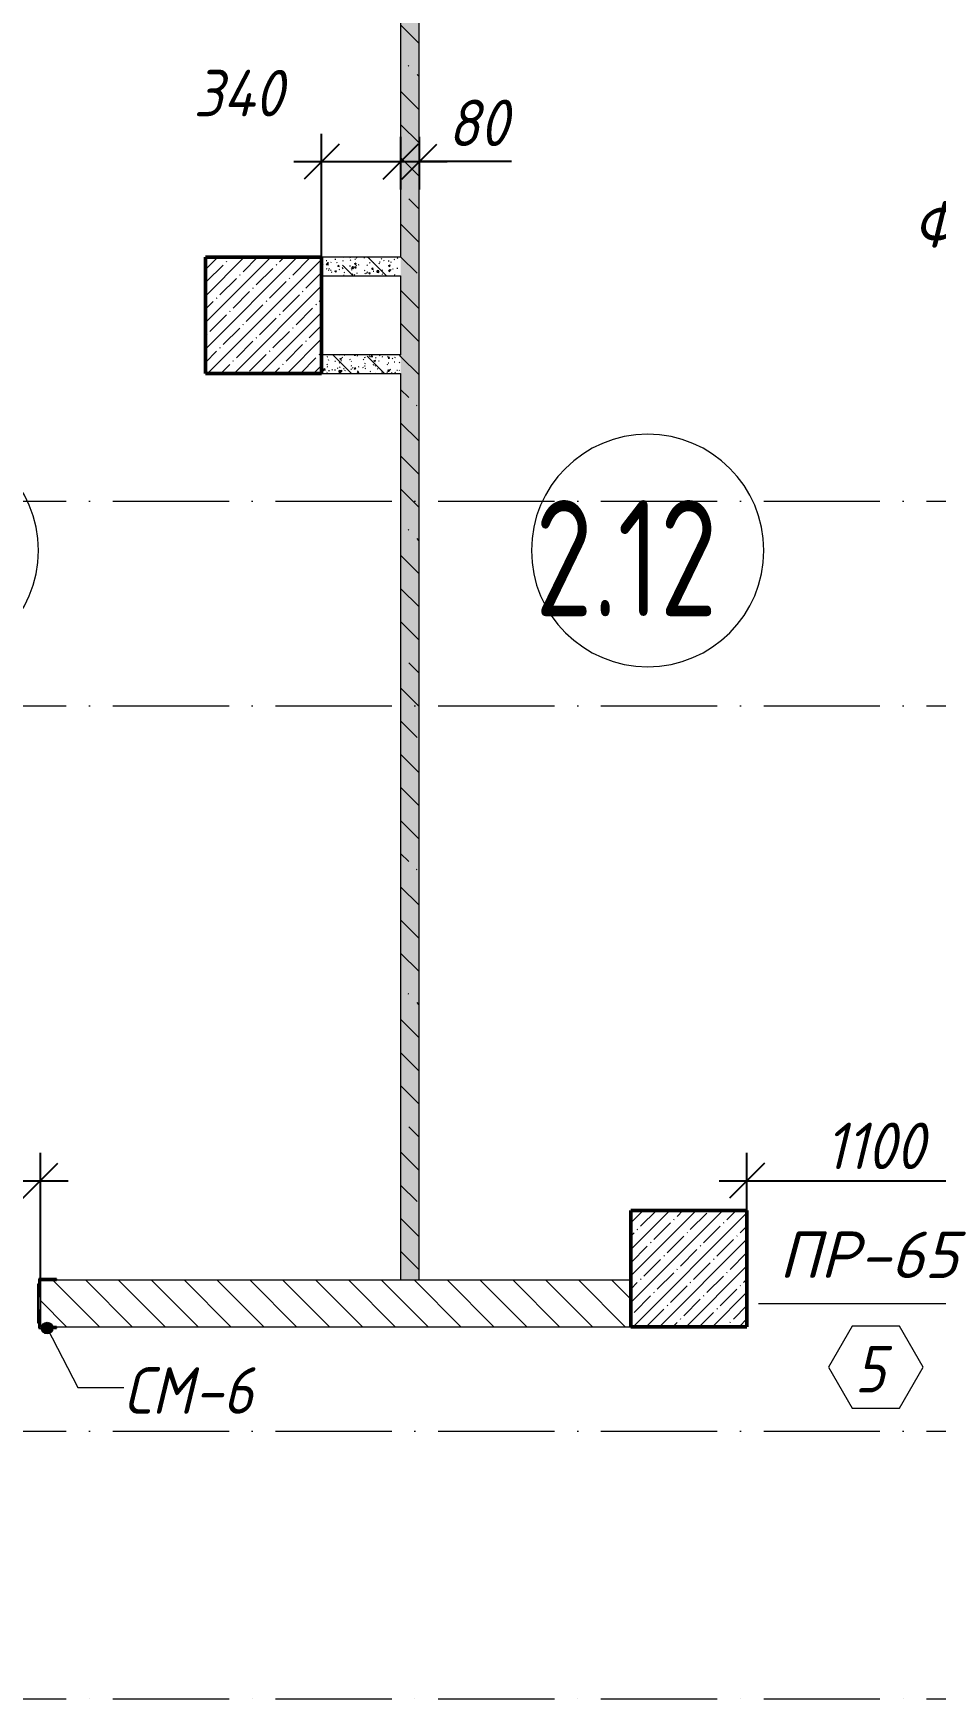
# Model space of a CAD drawing. Header units: millimetres. Extents: x -6064 to 178764, y -5836 to 29924.
# Drawn here: x 76009 to 79892, y 17000 to 24163 of the extents above; entities that cross this region are included whole.
import ezdxf

# ---------------------------------------------------------------- set-up
doc = ezdxf.new("R2010")
doc.units = ezdxf.units.MM
doc.linetypes.add('50_200_ШТРИХ_1Т_ш5_п1_п1_', pattern=[700, 500, -100, 0, -100])
doc.layers.add('A-ANNO-DIMS', color=7, linetype='Continuous')
for name, color, linetype, lineweight in [('A-AREA-IDEN', 7, 'Continuous', 9), ('A-DOOR-IDEN', 7, 'Continuous', 9), ('A-GENM', 7, 'Continuous', 9), ('A-GENM-1', 7, 'Continuous', 25), ('A-GENM-IDEN', 7, 'Continuous', 9), ('S-COLS-1', 7, 'Continuous', 5), ('S-COLS-2', 7, 'Continuous', 50), ('Оси-1', 7, '50_200_ШТРИХ_1Т_ш5_п1_п1_', 9)]:
    doc.layers.add(name, color=color, linetype=linetype, lineweight=lineweight)
for name, color, linetype, lineweight, true_color in [('A-WALL-FNSH-2', 7, 'Continuous', 13, 0xce0000), ('A-WALL-FNSH-4', 7, 'Continuous', 13, 0x0070df), ('A-WALL-PATT-2', 7, 'Continuous', 5, 0xce0000), ('A-WALL-PATT-4', 7, 'Continuous', 5, 0x0070df)]:
    doc.layers.add(name, color=color, linetype=linetype, lineweight=lineweight, true_color=true_color)
doc.styles.add('ISOCPEUR_I_2', font='isocpeui.ttf', dxfattribs={"width": 0.9, "height": 200})
doc.styles.add('ISOCPEUR_I_4', font='isocpeui.ttf', dxfattribs={"height": 200})
doc.styles.add('СПДС', font='ГОСТ тип А.ttf', dxfattribs={"width": 0.9})
doc.dimstyles.new('ISO-2_0_0_9К_СРЕДНИЙ', dxfattribs={"dimscale": 304.8, "dimtxt": 199.196235, "dimasz": 0.492126, "dimexe": 0.393701, "dimexo": 0, "dimgap": 0, "dimtad": 1, "dimdec": 0, "dimzin": 0, "dimdsep": 46, "dimtxsty": 'ISOCPEUR_I_2', "dimblk1": 'OBLIQUE', "dimblk2": 'OBLIQUE', "dimsah": 1, "dimcen": 0.09, "dimdle": 0.393701, "dimazin": 0, "dimtfac": 1, "dimtdec": 4, "dimtix": 1, "dimtmove": 1, "dimatfit": 3, "dimfxl": 1, "dimtvp": 1, "dimtolj": 1, "dimtzin": 0, "dimarcsym": 2})
doc.dimstyles.new('ISO-2_0_0_9К_СРЕДНИЙ_ФОН_1', dxfattribs={"dimscale": 304.8, "dimtxt": 199.196235, "dimasz": 0.492126, "dimexe": 0.393701, "dimexo": 0, "dimgap": 0.164042, "dimtad": 1, "dimdec": 0, "dimdsep": 46, "dimtxsty": 'ISOCPEUR_I_2', "dimblk1": 'OBLIQUE', "dimblk2": 'OBLIQUE', "dimsah": 1, "dimcen": 0.09, "dimdle": 0.393701, "dimazin": 0, "dimtfac": 1, "dimtdec": 4, "dimtix": 1, "dimtmove": 0, "dimatfit": 3, "dimfxl": 1, "dimtvp": 1, "dimtfill": 1, "dimtolj": 1, "dimtzin": 0, "dimarcsym": 2})
pattern_1 = [(50, (0, 0), (72.873764, -6.37607), [7.62, -83.82]), (355, (0, 0), (-14.09699, 76.422444), [6.096, -67.056]), (100.451, (6.07, -0.53), (58.776964, 70.04687), [6.476, -71.236]), (46.184, (0, 20.32), (108.43142, -16.81745), [11.43, -125.73]), (96.636, (9.04, 18.92), (94.961, 98.97089), [9.714, -106.854]), (351.184, (0, 20.32), (94.96227, 98.97018), [9.144, -100.584]), (21, (10.16, 15.24), (60.64565, -40.906537), [7.62, -83.82]), (326, (10.16, 15.24), (24.72083, 73.67493), [6.096, -67.056]), (71.451, (15.214, 11.83), (85.36689, 32.768737), [6.476, -71.236]), (37.5, (0, 0), (1.235525, 33.8224325), [3.353, -62.89, 3.353, -64.719, -67.31]), (37.5, (0, 0), (1.235525, 33.8224325), [-134.315, 3.353, -63.957]), (7.5, (0, 0), (26.728146, 40.07255), [3.353, -35.458, 3.353, -61.366, -25.654]), (7.5, (0, 0), (26.728146, 40.07255), [-103.53, 3.353, -22.301]), (327.5, (-22.657, 0), (54.2363175, -2.292117), [3.353, -22.047, 3.353, -75.895, -105.156]), (327.5, (-22.657, 0), (54.2363175, -2.292117), [-104.648, 3.353, -101.803]), (317.5, (-32.817, 0), (59.25158, 10.17014), [3.353, -29.667, 3.353, -49.276, -74.676]), (317.5, (-32.817, 0), (59.25158, 10.17014), [-85.649, 3.353, -71.323])]
pattern_2 = [(135, (0, 0), (-142.5612, -142.5612), []), (135, (142.56, 0), (-142.5612, -142.5612), [252.016, -50.403, 3.353, -47.05])]
pattern_3 = [(45, (0, 0), (-57.02463, 57.02463), []), (45, (57.025, 0), (-57.02463, 57.02463), [100.806, -20.161, 3.353, -16.808])]

# ---------------------------------------------------------------- blocks, each defined once
blk = doc.blocks.new('Фахверк_СКБ_Уголок_Тип 2 - СМ-6_200х2180 h-30007491-АР1_1_Кладочный план 2 этажа')
at = {"layer": 'A-GENM-1'}
for p, q in [((125, 156), (125, 81)), ((200, 156), (125, 156)), ((131, 81), (131, 150)), ((131, 150), (200, 150)), ((200, 150), (200, 156)), ((125, 81), (131, 81)), ((131, 19), (125, 19)), ((125, 19), (125, -56)), ((131, -50), (131, 19)), ((125, -56), (200, -56)), ((200, -50), (131, -50)), ((200, -56), (200, -50))]:
    blk.add_line(p, q, dxfattribs=at)
blk = doc.blocks.new('Стойка_Влож_Полоса боковая - Полоса-27101091-АР1_1_Кладочный план 2 этажа')
at = {"layer": 'A-GENM'}
for p, q in [((-5, 85), (0, 85)), ((-5, -85), (-5, 85)), ((0, 31), (0, -31)), ((0, -85), (-5, -85))]:
    blk.add_line(p, q, dxfattribs=at)
blk = doc.blocks.new('_Oblique')
at = {"color": 0, "linetype": 'ByBlock', "lineweight": -2}
blk.add_line((-0.5, -0.5), (0.5, 0.5), dxfattribs=at)
blk = doc.blocks.new('DIMBLOCK351-АР1_1_Кладочный план 2 этажа')
at = {"layer": 'A-ANNO-DIMS', "color": 0, "lineweight": -2, "transparency": 16777216}
for p, q in [((77250, 23200), (77250, 23730.9)), ((77590, 23717), (77590, 23490.9)), ((77130, 23610.9), (77710, 23610.9))]:
    blk.add_line(p, q, dxfattribs=at)
at = {"layer": 'Defpoints', "color": 0, "transparency": 16777216}
for p in [(77590, 23717), (77590, 23610.9), (77250, 23200)]:
    blk.add_point(p, dxfattribs=at)
at = {"layer": 'A-ANNO-DIMS', "color": 0, "lineweight": -2, "transparency": 16777216, "xscale": 150, "yscale": 150, "zscale": 150, "rotation": 180}
blk.add_blockref('_Oblique', (77250, 23610.9), dxfattribs=at)
at = {"layer": 'A-ANNO-DIMS', "color": 0, "lineweight": -2, "transparency": 16777216, "xscale": 150, "yscale": 150, "zscale": 150}
blk.add_blockref('_Oblique', (77590, 23610.9), dxfattribs=at)
at = {"layer": 'A-ANNO-DIMS', "color": 0, "transparency": 16777216, "insert": (76698.8, 24005.6), "char_height": 200, "width": 473.474, "attachment_point": 1, "line_spacing_factor": 1.149209, "style": 'ISOCPEUR_I_2'}
blk.add_mtext('\\A1;340', dxfattribs=at)
blk = doc.blocks.new('DIMBLOCK352-АР1_1_Кладочный план 2 этажа')
at = {"layer": 'A-ANNO-DIMS', "color": 0, "lineweight": -2, "transparency": 16777216}
for p, q in [((77590, 23717), (77590, 23490.9)), ((77670, 23717), (77670, 23490.9)), ((77470, 23610.9), (77790, 23610.9)), ((78066.8, 23610.9), (77670, 23610.9))]:
    blk.add_line(p, q, dxfattribs=at)
at = {"layer": 'Defpoints', "color": 0, "transparency": 16777216}
for p in [(77590, 23717), (77670, 23717), (77670, 23610.9)]:
    blk.add_point(p, dxfattribs=at)
at = {"layer": 'A-ANNO-DIMS', "color": 0, "lineweight": -2, "transparency": 16777216, "xscale": 150, "yscale": 150, "zscale": 150, "rotation": 180}
blk.add_blockref('_Oblique', (77590, 23610.9), dxfattribs=at)
at = {"layer": 'A-ANNO-DIMS', "color": 0, "lineweight": -2, "transparency": 16777216, "xscale": 150, "yscale": 150, "zscale": 150}
blk.add_blockref('_Oblique', (77670, 23610.9), dxfattribs=at)
at = {"layer": 'A-ANNO-DIMS', "color": 0, "transparency": 16777216, "insert": (77793.2, 23877.6), "char_height": 200, "width": 303.391, "attachment_point": 1, "line_spacing_factor": 1.149209, "style": 'ISOCPEUR_I_2'}
blk.add_mtext('\\A1;80', dxfattribs=at)
blk = doc.blocks.new('AAR_СКБ_Марка_Двери_Перемычка и проем - Марка перемычки и проема-25306769-АР1_1_Кладочный план 2 этажа')
at = {"layer": 'A-DOOR-IDEN'}
for p, q in [((-5, 0), (5, 0)), ((-0.968, -0.984), (-1.986, -2.747)), ((1.067, -0.984), (-0.968, -0.984)), ((2.085, -2.747), (1.067, -0.984)), ((-1.986, -2.747), (-0.968, -4.509)), ((1.067, -4.509), (2.085, -2.747)), ((-0.968, -4.509), (1.067, -4.509))]:
    blk.add_line(p, q, dxfattribs=at)
blk = doc.blocks.new('DIMBLOCK520-АР1_1_Кладочный план 2 этажа')
at = {"layer": 'A-ANNO-DIMS', "color": 0, "lineweight": -2, "transparency": 16777216}
for p, q in [((74940, 18800), (74940, 19347.7)), ((76040, 18800), (76040, 19347.7)), ((74820, 19227.7), (76160, 19227.7))]:
    blk.add_line(p, q, dxfattribs=at)
at = {"layer": 'Defpoints', "color": 0, "transparency": 16777216}
for p in [(76040, 19227.7), (74940, 18800), (76040, 18800)]:
    blk.add_point(p, dxfattribs=at)
at = {"layer": 'A-ANNO-DIMS', "color": 0, "lineweight": -2, "transparency": 16777216, "xscale": 150, "yscale": 150, "zscale": 150, "rotation": 180}
blk.add_blockref('_Oblique', (74940, 19227.7), dxfattribs=at)
at = {"layer": 'A-ANNO-DIMS', "color": 0, "lineweight": -2, "transparency": 16777216, "xscale": 150, "yscale": 150, "zscale": 150}
blk.add_blockref('_Oblique', (76040, 19227.7), dxfattribs=at)
at = {"layer": 'A-ANNO-DIMS', "color": 0, "transparency": 16777216, "insert": (75490, 19377.7), "char_height": 200, "width": 514.846, "attachment_point": 5, "style": 'ISOCPEUR_I_2', "bg_fill": 3, "box_fill_scale": 1.1, "bg_fill_color": 256, "bg_fill_true_color": 13158600, "bg_fill_transparency": 0}
blk.add_mtext('\\A1;1100', dxfattribs=at)
blk = doc.blocks.new('DIMBLOCK521-АР1_1_Кладочный план 2 этажа')
at = {"layer": 'A-ANNO-DIMS', "color": 0, "lineweight": -2, "transparency": 16777216}
for p, q in [((79080, 19100), (79080, 19347.7)), ((80180, 18800), (80180, 19347.7)), ((78960, 19227.7), (80300, 19227.7))]:
    blk.add_line(p, q, dxfattribs=at)
at = {"layer": 'Defpoints', "color": 0, "transparency": 16777216}
for p in [(80180, 19227.7), (79080, 19100), (80180, 18800)]:
    blk.add_point(p, dxfattribs=at)
at = {"layer": 'A-ANNO-DIMS', "color": 0, "lineweight": -2, "transparency": 16777216, "xscale": 150, "yscale": 150, "zscale": 150, "rotation": 180}
blk.add_blockref('_Oblique', (79080, 19227.7), dxfattribs=at)
at = {"layer": 'A-ANNO-DIMS', "color": 0, "lineweight": -2, "transparency": 16777216, "xscale": 150, "yscale": 150, "zscale": 150}
blk.add_blockref('_Oblique', (80180, 19227.7), dxfattribs=at)
at = {"layer": 'A-ANNO-DIMS', "color": 0, "transparency": 16777216, "insert": (79630, 19377.7), "char_height": 200, "width": 514.846, "attachment_point": 5, "style": 'ISOCPEUR_I_2', "bg_fill": 3, "box_fill_scale": 1.1, "bg_fill_color": 256, "bg_fill_true_color": 13158600, "bg_fill_transparency": 0}
blk.add_mtext('\\A1;1100', dxfattribs=at)
blk = doc.blocks.new('Марка_Помещения - Номер-25198446-Объем проектирования 2 этажа')
at = {"layer": 'A-AREA-IDEN'}
for start, end in [(360, 180), (180, 360)]:
    blk.add_arc((0, 0), 2.5, start, end, dxfattribs=at)

msp = doc.modelspace()

# ---------------------------------------------------------------- hatches: boundary and pattern name
at = {"layer": 'A-GENM-IDEN'}
h = msp.add_hatch(color=256, dxfattribs=at)
edge = h.paths.add_edge_path(flags=0)
edge.add_arc((76069, 18594), 25, 0, 360)
at = {"layer": 'A-WALL-PATT-2'}
h = msp.add_hatch(dxfattribs=at)
h.set_pattern_fill('FP_22', color=256, style=0, pattern_type=2)
h.set_pattern_definition([(135, (0, 0), (-70.71068, -70.71068), [])])
h.paths.add_polyline_path([(78045.9, 18600), (78580, 18600), (78580, 18800), (76040, 18800), (76040, 18600), (76109, 18600)], flags=0)
h.paths.add_polyline_path([(74871, 18600), (74940, 18600), (74940, 18800), (74040, 18800), (74040, 18600)], flags=0)
at = {"layer": 'A-WALL-PATT-4'}
h = msp.add_hatch(dxfattribs=at)
h.set_pattern_fill('FP_25', color=256, style=0, pattern_type=2)
h.set_pattern_definition(pattern_1)
h.paths.add_polyline_path([(77590, 18800), (77670, 18800), (77670, 26900), (77590, 26900), (77590, 21520.7)], flags=0)
h = msp.add_hatch(dxfattribs=at)
h.set_pattern_fill('FP_26', color=256, style=0, pattern_type=2)
h.set_pattern_definition(pattern_2)
h.paths.add_polyline_path([(77590, 18800), (77670, 18800), (77670, 26900), (77590, 26900), (77590, 21520.7)], flags=0)
h = msp.add_hatch(dxfattribs=at)
h.set_pattern_fill('FP_25', color=256, style=0, pattern_type=2)
h.set_pattern_definition(pattern_1)
h.paths.add_polyline_path([(77590, 23120), (77590, 23200), (77250, 23200), (77250, 23120)], flags=0)
h = msp.add_hatch(dxfattribs=at)
h.set_pattern_fill('FP_26', color=256, style=0, pattern_type=2)
h.set_pattern_definition(pattern_2)
h.paths.add_polyline_path([(77590, 23120), (77590, 23200), (77250, 23200), (77250, 23120)], flags=0)
h = msp.add_hatch(dxfattribs=at)
h.set_pattern_fill('FP_25', color=256, style=0, pattern_type=2)
h.set_pattern_definition(pattern_1)
h.paths.add_polyline_path([(77590, 22700), (77590, 22780), (77250, 22780), (77250, 22700)], flags=0)
h = msp.add_hatch(dxfattribs=at)
h.set_pattern_fill('FP_26', color=256, style=0, pattern_type=2)
h.set_pattern_definition(pattern_2)
h.paths.add_polyline_path([(77590, 22700), (77590, 22780), (77250, 22780), (77250, 22700)], flags=0)
at = {"layer": 'S-COLS-1'}
h = msp.add_hatch(dxfattribs=at)
h.set_pattern_fill('FP_7', color=256, style=0, pattern_type=2)
h.set_pattern_definition(pattern_3)
h.paths.add_polyline_path([(76750, 22700), (77250, 22700), (77250, 23200), (76750, 23200)], flags=0)
h = msp.add_hatch(dxfattribs=at)
h.set_pattern_fill('FP_7', color=256, style=0, pattern_type=2)
h.set_pattern_definition(pattern_3)
h.paths.add_polyline_path([(78580, 18600), (79080, 18600), (79080, 19100), (78580, 19100)], flags=0)

# ---------------------------------------------------------------- linework, layer by layer
at = {"layer": 'A-GENM-IDEN'}
for p, q in [((76069, 18594), (76200.8, 18338.1)), ((76200.8, 18338.1), (76398.4, 18338.1))]:
    msp.add_line(p, q, dxfattribs=at)
msp.add_circle((76069, 18594), 25, dxfattribs=at)
at = {"layer": 'A-WALL-FNSH-2'}
for p, q in [((78580, 18800), (76109, 18800)), ((78580, 18600), (78580, 18800)), ((76040, 18731), (76040, 18669)), ((76109, 18600), (78580, 18600))]:
    msp.add_line(p, q, dxfattribs=at)
at = {"layer": 'A-WALL-FNSH-4'}
for p, q in [((77670, 18800), (77670, 26900)), ((77590, 26600), (77590, 23200)), ((77590, 23200), (77250, 23200)), ((77250, 23200), (77250, 23120)), ((77250, 23120), (77590, 23120)), ((77590, 23120), (77590, 22780)), ((77590, 22780), (77250, 22780)), ((77250, 22780), (77250, 22700)), ((77250, 22700), (77590, 22700)), ((77590, 22700), (77590, 18800))]:
    msp.add_line(p, q, dxfattribs=at)
at = {"layer": 'S-COLS-2'}
for p, q in [((77250, 23200), (76750, 23200)), ((76750, 23200), (76750, 22700)), ((77250, 22700), (77250, 23200)), ((76750, 22700), (77250, 22700)), ((79080, 19100), (78580, 19100)), ((78580, 19100), (78580, 18600)), ((79080, 18600), (79080, 19100)), ((78580, 18600), (79080, 18600))]:
    msp.add_line(p, q, dxfattribs=at)
at = {"layer": 'Оси-1'}
for p, q in [((-4160, 22150), (125951.6, 22150)), ((-4160, 21270), (125951.6, 21270)), ((-4160, 18150), (125951.6, 18150)), ((-4160, 17000), (125951.6, 17000))]:
    msp.add_line(p, q, dxfattribs=at)

# ---------------------------------------------------------------- block references
at = {"layer": 'A-AREA-IDEN', "xscale": 199.9999999999999, "yscale": 199.9999999999999, "zscale": 199.9999999999999}
for p in [(75531.7, 21938.2), (78652.7, 21938.2)]:
    msp.add_blockref('Марка_Помещения - Номер-25198446-Объем проектирования 2 этажа', p, dxfattribs=at)
at = {"layer": 'A-DOOR-IDEN', "xscale": 99.99999999999993, "yscale": 99.99999999999993, "zscale": 99.99999999999993}
msp.add_blockref('AAR_СКБ_Марка_Двери_Перемычка и проем - Марка перемычки и проема-25306769-АР1_1_Кладочный план 2 этажа', (79630, 18700), dxfattribs=at)
at = {"layer": 'A-GENM'}
msp.add_blockref('Стойка_Влож_Полоса боковая - Полоса-27101091-АР1_1_Кладочный план 2 этажа', (76034, 18700), dxfattribs=at)
at = {"layer": 'A-GENM-1'}
msp.add_blockref('Фахверк_СКБ_Уголок_Тип 2 - СМ-6_200х2180 h-30007491-АР1_1_Кладочный план 2 этажа', (75909, 18650), dxfattribs=at)

# ---------------------------------------------------------------- texts
at = {"layer": 'A-AREA-IDEN', "insert": (78169, 22155.3), "char_height": 500, "width": 1212.151, "attachment_point": 1, "style": 'СПДС'}
msp.add_mtext('2.12', dxfattribs=at)
at = {"layer": 'A-DOOR-IDEN', "insert": (79543.8, 18517.4), "char_height": 200, "width": 158.734, "attachment_point": 1, "style": 'ISOCPEUR_I_2'}
msp.add_mtext('\\fISOCPEUR|b0|i1|c204|p34|;\\W.9;5', dxfattribs=at)
at = {"layer": 'A-GENM-IDEN', "char_height": 200, "attachment_point": 1, "style": 'ISOCPEUR_I_2'}
for s, insert, width in [('\\fISOCPEUR|b0|i1|c204|p34|;\\W.9;Ф', (79796.4, 23441), 230.886), ('СМ', (76398.4, 18425.7), 367.975), ('-6', (76702, 18425.7), 317.468)]:
    msp.add_mtext(s, dxfattribs=dict(at, insert=insert, width=width))

# ---------------------------------------------------------------- dimensions: what is measured, and where the dimension line sits
at = {"layer": 'A-ANNO-DIMS'}
for base, p1, p2, override, picture, middle in [((77590, 23610.9), (77250, 23200), (77590, 23717), {"dimpost": '<>', "dimfxl": 618.79123}, 'DIMBLOCK351-АР1_1_Кладочный план 2 этажа', (76935.6, 23738.9)), ((77670, 23610.9), (77590, 23717), (77670, 23717), {"dimpost": '<>', "dimfxl": 80}, 'DIMBLOCK352-АР1_1_Кладочный план 2 этажа', (77944.9, 23738.9))]:
    dim = msp.add_linear_dim(base=base, p1=p1, p2=p2, dimstyle='ISO-2_0_0_9К_СРЕДНИЙ', override=override, dxfattribs=at)
    dim.commit()
    dim.dimension.update_dxf_attribs({"geometry": picture, "text_midpoint": middle, "dimtype": 160, "text_rotation": 360})

# ---------------------------------------------------------------- next in the draw order: dimensions: what is measured, and where the dimension line sits
for base, p1, p2, override, picture, middle in [((76040, 19227.7), (74940, 18800), (76040, 18800), {"dimpost": '<>', "dimfxl": 1100}, 'DIMBLOCK520-АР1_1_Кладочный план 2 этажа', (75490, 19377.7)), ((80180, 19227.7), (79080, 19100), (80180, 18800), {"dimpost": '<>', "dimfxl": 1140.175425}, 'DIMBLOCK521-АР1_1_Кладочный план 2 этажа', (79630, 19377.7))]:
    dim = msp.add_linear_dim(base=base, p1=p1, p2=p2, dimstyle='ISO-2_0_0_9К_СРЕДНИЙ_ФОН_1', override=override, dxfattribs=at)
    dim.commit()
    dim.dimension.update_dxf_attribs({"geometry": picture, "text_midpoint": middle})

# ---------------------------------------------------------------- next in the draw order: texts
at = {"layer": 'A-GENM-IDEN', "char_height": 200, "attachment_point": 1, "style": 'ISOCPEUR_I_4'}
for s, insert, width in [('ПР', (79217.7, 19009.3), 416.877), ('-65', (79561.7, 19009.3), 529.114)]:
    msp.add_mtext(s, dxfattribs=dict(at, insert=insert, width=width))

doc.saveas('drawing.dxf')
